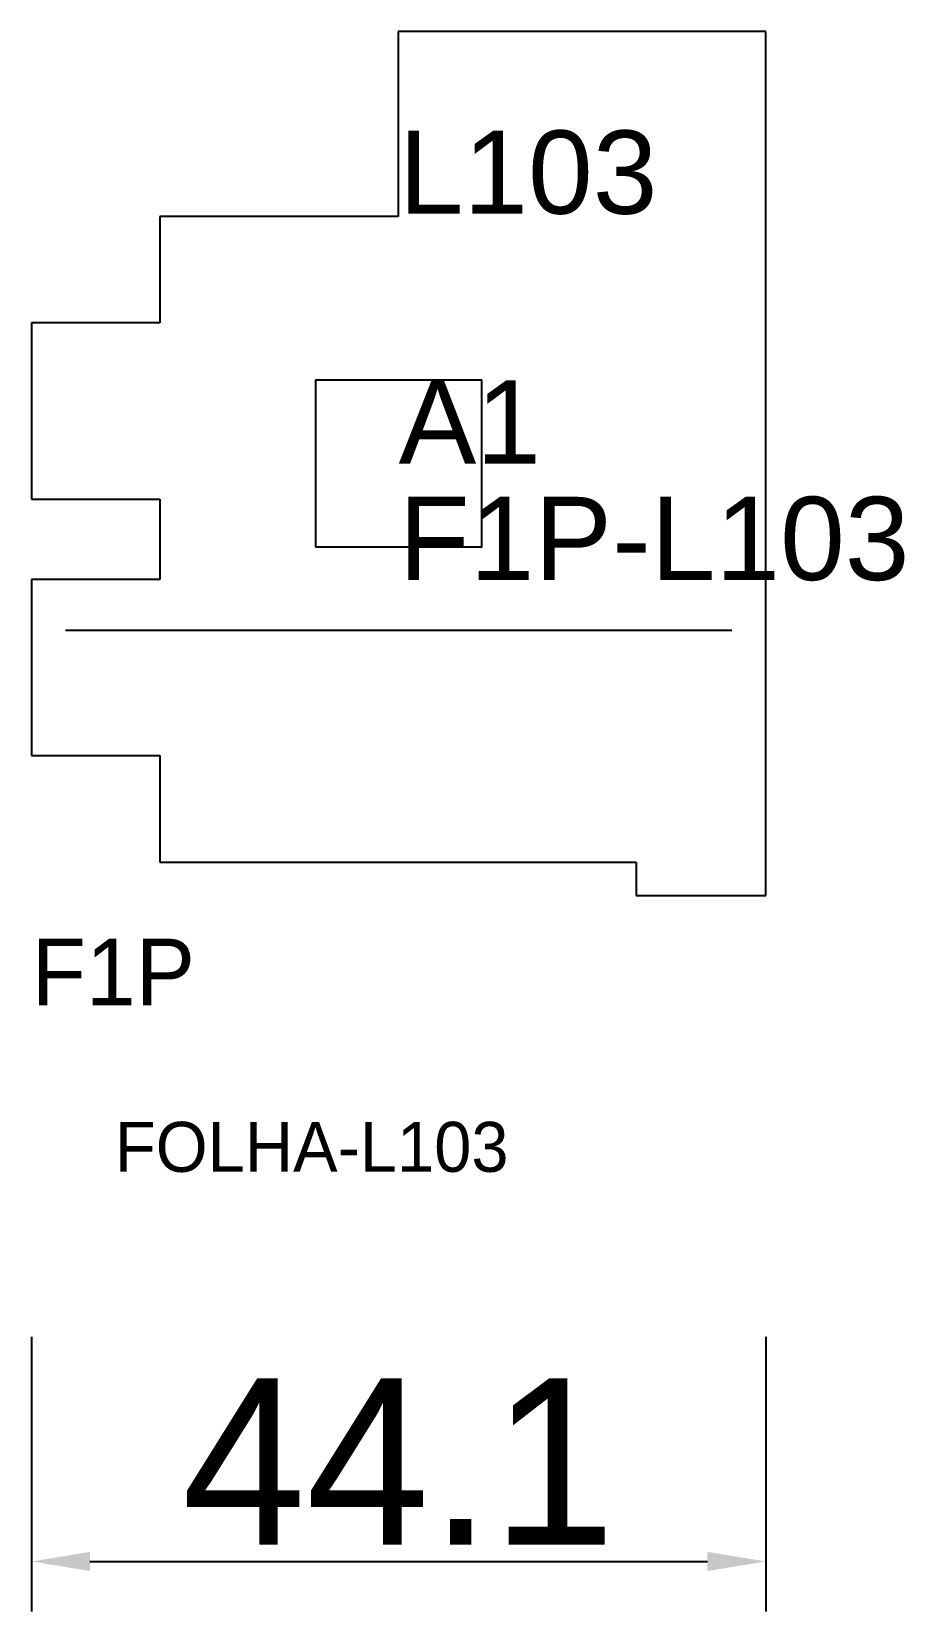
# Model space of a CAD drawing. Header units: metres. Extents: x 222.2 to 274.6, y 106.6 to 201.5.
import ezdxf

# ---------------------------------------------------------------- set-up
doc = ezdxf.new("R2010")
doc.units = ezdxf.units.M
for name, color, linetype in [('3', 3, 'CONTINUOUS'), ('AUX00', 7, 'CONTINUOUS'), ('COTA', 241, 'CONTINUOUS'), ('FOLHA', 255, 'CONTINUOUS'), ('Hachura', 251, 'CONTINUOUS'), ('NOMENCLATURA', 7, 'CONTINUOUS'), ('Nível', 160, 'CONTINUOUS'), ('Painéis', 200, 'CONTINUOUS'), ('Pilares', 5, 'CONTINUOUS'), ('SARR_2.2x7', 40, 'CONTINUOUS')]:
    doc.layers.add(name, color=color, linetype=linetype)
doc.styles.add('ARIAL', font='Arial.ttf')
doc.styles.add('STR_STANDARD', font='arial.ttf')
doc.dimstyles.new('EZ DXF', dxfattribs={"dimtxt": 10, "dimasz": 3.5, "dimexe": 3, "dimexo": 1.5, "dimgap": 1, "dimtad": 1, "dimdec": 1, "dimdsep": 46, "dimcen": 2.5, "dimazin": 3, "dimtfac": 1, "dimtmove": 0, "dimatfit": 3})

msp = doc.modelspace()

# ---------------------------------------------------------------- hatches: boundary and pattern name
at = {"layer": 'Hachura'}
h = msp.add_hatch(dxfattribs=at)
h.set_pattern_fill('ANSI31', scale=50)
h.paths.add_polyline_path([(222.2, 158.02), (229.9, 158.02), (229.9, 151.62), (258.5, 151.62), (258.5, 149.62), (266.28, 149.62), (266.28, 201.5), (244.2, 201.5), (244.2, 190.4), (229.9, 190.4), (229.9, 184), (222.2, 184), (222.2, 173.42), (229.9, 173.42), (229.9, 168.6), (222.2, 168.6)])
h = msp.add_hatch(dxfattribs=at)
h.set_pattern_fill('ANSI31', scale=50)
h.paths.add_polyline_path([(222.2, 158.02), (229.9, 158.02), (229.9, 151.62), (258.5, 151.62), (258.5, 149.62), (266.28, 149.62), (266.28, 201.5), (244.2, 201.5), (244.2, 190.4), (229.9, 190.4), (229.9, 184), (222.2, 184), (222.2, 173.42), (229.9, 173.42), (229.9, 168.6), (222.2, 168.6)])

# ---------------------------------------------------------------- linework, layer by layer
at = {"layer": 'Painéis', "color": 200}
for p, q in [((266.28, 201.5), (244.2, 201.5)), ((244.2, 201.5), (244.2, 190.4)), ((266.28, 201.5), (244.2, 201.5)), ((244.2, 201.5), (244.2, 190.4)), ((266.28, 149.62), (266.28, 201.5)), ((266.28, 149.62), (266.28, 201.5)), ((244.2, 190.4), (229.9, 190.4)), ((229.9, 190.4), (229.9, 184)), ((244.2, 190.4), (229.9, 190.4)), ((229.9, 190.4), (229.9, 184)), ((229.9, 184), (222.2, 184)), ((222.2, 184), (222.2, 173.42)), ((229.9, 184), (222.2, 184)), ((222.2, 184), (222.2, 173.42)), ((222.2, 173.42), (229.9, 173.42)), ((222.2, 173.42), (229.9, 173.42)), ((229.9, 173.42), (229.9, 168.6)), ((229.9, 173.42), (229.9, 168.6)), ((229.9, 168.6), (222.2, 168.6)), ((222.2, 168.6), (222.2, 158.02)), ((229.9, 168.6), (222.2, 168.6)), ((222.2, 168.6), (222.2, 158.02)), ((222.2, 158.02), (229.9, 158.02)), ((222.2, 158.02), (229.9, 158.02)), ((229.9, 158.02), (229.9, 151.62)), ((229.9, 158.02), (229.9, 151.62)), ((229.9, 151.62), (258.5, 151.62)), ((229.9, 151.62), (258.5, 151.62)), ((258.5, 151.62), (258.5, 149.62)), ((258.5, 151.62), (258.5, 149.62)), ((258.5, 149.62), (266.28, 149.62)), ((258.5, 149.62), (266.28, 149.62))]:
    msp.add_line(p, q, dxfattribs=at)
at = {"layer": 'Pilares'}
msp.add_lwpolyline([(239.24, 170.56), (249.24, 170.56), (249.24, 180.56), (239.24, 180.56)], close=True, dxfattribs=at)
msp.add_lwpolyline([(239.24, 170.56), (249.24, 170.56), (249.24, 180.56), (239.24, 180.56)], close=True, dxfattribs=at)
at = {"layer": 'SARR_2.2x7'}
msp.add_line((224.24, 165.56), (264.24, 165.56), dxfattribs=at)
msp.add_line((224.24, 165.56), (264.24, 165.56), dxfattribs=at)

# ---------------------------------------------------------------- texts
at = {"layer": '3', "style": 'STR_STANDARD'}
msp.add_text('A1', height=5, dxfattribs=at).set_placement((244.24, 175.56))
msp.add_text('A1', height=5, dxfattribs=at).set_placement((244.24, 175.56))
at = {"layer": 'AUX00', "style": 'STR_STANDARD'}
msp.add_text('F1P-L103', height=5, dxfattribs=at).set_placement((244.24, 168.56))
msp.add_text('F1P-L103', height=5, dxfattribs=at).set_placement((244.24, 168.56))
at = {"layer": 'FOLHA'}
msp.add_text('FOLHA-L103', height=3, dxfattribs=at).set_placement((227.2, 133.02))
msp.add_text('FOLHA-L103', height=3, dxfattribs=at).set_placement((227.2, 133.02))
at = {"layer": 'NOMENCLATURA', "insert": (244.24, 195.56), "char_height": 5, "attachment_point": 1, "style": 'ARIAL'}
msp.add_mtext('L103', dxfattribs=at)
msp.add_mtext('L103', dxfattribs=at)
at = {"layer": 'Nível'}
msp.add_text('F1P', height=4, dxfattribs=at).set_placement((222.2, 143.02))
msp.add_text('F1P', height=4, dxfattribs=at).set_placement((222.2, 143.02))

# ---------------------------------------------------------------- dimensions: what is measured, and where the dimension line sits
at = {"layer": 'COTA'}
msp.add_linear_dim(base=(222.2, 109.62), p1=(222.2, 124.62), p2=(266.28, 124.62), dimstyle='EZ DXF', dxfattribs=at).render()
msp.add_linear_dim(base=(222.2, 109.62), p1=(222.2, 124.62), p2=(266.28, 124.62), dimstyle='EZ DXF', dxfattribs=at).render()

doc.saveas('drawing.dxf')
